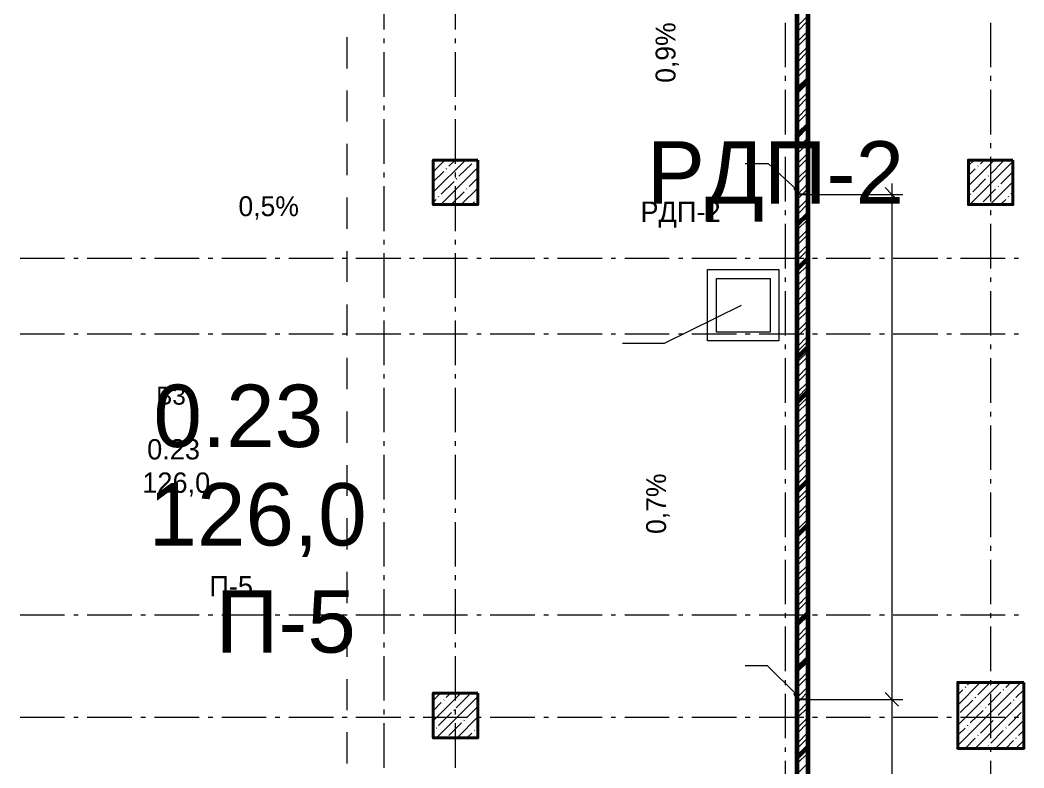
# Model space of a CAD drawing. Header units: millimetres. Extents: x -249154 to 415037, y -45458 to 354837.
# Drawn here: x -186519 to -175259, y 17954 to 26349 of the extents above; entities that cross this region are included whole.
import ezdxf

# ---------------------------------------------------------------- set-up
doc = ezdxf.new("R2010")
doc.units = ezdxf.units.MM
doc.layers.add('6.1.1) Кирпич 4 вып 28 п.', color=20, linetype='Continuous', lineweight=60)
doc.layers.add('PDF _Текст', color=7, linetype='Continuous')
doc.styles.get("Standard").update_dxf_attribs({"font": 'arial.ttf'})

msp = doc.modelspace()

# ---------------------------------------------------------------- hatches: boundary and pattern name
at = {"layer": '6.1.1) Кирпич 4 вып 28 п.', "ltscale": 0.5}
h = msp.add_hatch(dxfattribs=at)
h.set_pattern_fill('ANSI32', color=256, scale=111)
h.set_pattern_definition([(45, (0, 0), (-747.6063220790071, 747.6063220790071), []), (45, (498.40443, 0), (-747.6063220790071, 747.6063220790071), [])])
h.paths.add_polyline_path([(-177682.30969917, 24391.41270365469), (-177682.30969917, 18723.18527888616), (-177682.30969917, 13419.28338364286), (-177800.9273134356, 13419.28338364286), (-177800.9273134356, 18723.18527888616), (-177800.9273134356, 24391.41270365469), (-177800.9273134356, 28411.70255872911), (-177682.30969917, 28411.70255872911)])

# ---------------------------------------------------------------- linework, layer by layer
at = {"lineweight": 9}
for points in [[(-177800.9273134356, 24395.64904701887), (-177800.9273134356, 28411.70255872911), (-177682.30969917, 28411.70255872911), (-177682.30969917, 24395.64904701887)], [(-182435.4869567272, 26242.69475493237), (-182435.4869567272, 26742.58327221405)], [(-181634.8180604173, 26242.69475493237), (-181634.8180604173, 26742.58327221405)], [(-177800.9273134356, 26276.58550187999), (-177682.30969917, 26395.20311614561)], [(-177932.2539578279, 25819.06041827434), (-177932.2539578279, 26318.94893555602)], [(-177800.9273134356, 26217.27669474718), (-177682.30969917, 26340.130652377)], [(-175631.9195096389, 25819.06041827434), (-175631.9195096389, 26318.94893555602)], [(-182850.6486066909, 25806.35138814768), (-182850.6486066909, 26157.96788761439)], [(-182435.4869567272, 26090.18639375319), (-182435.4869567272, 26141.02251415759)], [(-181634.8180604173, 26090.18639375319), (-181634.8180604173, 26141.02251415759)], [(-177800.9273134356, 26102.89542384578), (-177682.30969917, 26225.74938147559)], [(-177800.9273134356, 26047.82296007716), (-177682.30969917, 26166.44057434278)], [(-177800.9273134356, 25933.44168917574), (-177682.30969917, 26052.05930344136)], [(-182435.4869567272, 25488.62563566268), (-182435.4869567272, 25988.51415294436)], [(-181634.8180604173, 25488.62563566268), (-181634.8180604173, 25988.51415294436)], [(-177800.9273134356, 25874.13288204295), (-177682.30969917, 25996.98683963869)], [(-177800.9273134356, 25763.98795450572), (-177682.30969917, 25882.60556873727)], [(-177800.9273134356, 25704.67914733886), (-177682.30969917, 25823.29676163853)], [(-177932.2539578279, 25666.5520570611), (-177932.2539578279, 25721.6245208297)], [(-177800.9273134356, 25590.29787643744), (-177682.30969917, 25708.91549073711)], [(-175631.9195096389, 25666.5520570611), (-175631.9195096389, 25721.6245208297)], [(-177932.2539578279, 25064.99129897059), (-177932.2539578279, 25564.87981625227)], [(-177800.9273134356, 25535.2254127029), (-177682.30969917, 25653.84302693445)], [(-175631.9195096389, 25064.99129897059), (-175631.9195096389, 25564.87981625227)], [(-182850.6486066909, 25209.02697345543), (-182850.6486066909, 25556.40712952387)], [(-177800.9273134356, 25420.84414180148), (-177682.30969917, 25539.46175603304)], [(-177800.9273134356, 25361.53533463461), (-177682.30969917, 25484.38929229848)], [(-182435.4869567272, 25336.11727444944), (-182435.4869567272, 25391.18973821805)], [(-181634.8180604173, 25336.11727444944), (-181634.8180604173, 25391.18973821805)], [(-177800.9273134356, 25247.15406373319), (-177682.30969917, 25370.00802139707)], [(-182435.4869567272, 24734.55651639299), (-182435.4869567272, 25234.44503364062)], [(-181634.8180604173, 24734.55651639299), (-181634.8180604173, 25234.44503364062)], [(-177800.9273134356, 25192.08159999865), (-177682.30969917, 25310.6992142302)], [(-177800.9273134356, 25077.70032909724), (-177682.30969917, 25196.31794332879)], [(-177800.9273134356, 25018.39152193037), (-177682.30969917, 25141.24547959423)], [(-177800.9273134356, 24904.01025102896), (-177682.30969917, 25026.86420869282)], [(-182850.6486066909, 24607.46621536493), (-182850.6486066909, 24959.08271483162)], [(-177932.2539578279, 24912.48293775735), (-177932.2539578279, 24967.55540152595)], [(-177800.9273134356, 24848.9377872944), (-177682.30969917, 24967.55540152595)], [(-175631.9195096389, 24912.48293775735), (-175631.9195096389, 24967.55540152595)], [(-181884.7623190411, 24645.59330567675), (-181753.4356746829, 24776.91995000088)], [(-181884.7623190411, 24416.83076387392), (-181524.6731328801, 24776.91995000088)], [(-181711.0722410069, 24709.1384561397), (-181639.0544037815, 24776.91995000088)], [(-177932.2539578279, 24310.92217970089), (-177932.2539578279, 24815.04704031271)], [(-177800.9273134356, 24734.55651639299), (-177682.30969917, 24853.17413062454)], [(-177800.9273134356, 24679.48405259031), (-177682.30969917, 24798.10166685593)], [(-175881.8637682967, 24717.61114290214), (-175818.3186177656, 24776.91995000088)], [(-175881.8637682967, 24488.84860109931), (-175593.792419327, 24776.91995000088)], [(-175746.3007805402, 24734.55651639299), (-175703.9373468642, 24776.91995000088)], [(-175631.9195096389, 24310.92217970089), (-175631.9195096389, 24815.04704031271)], [(-181884.7623190411, 24759.97457657817), (-181880.5259756769, 24764.21091994236)], [(-181800.0354516891, 24277.03143275327), (-181384.8738017594, 24692.19308271697)], [(-181740.7266445903, 24679.48405259031), (-181732.2539578279, 24683.72039595451)], [(-181596.6909701055, 24594.75718523828), (-181452.6552956206, 24734.55651639299)], [(-181423.0008920372, 24764.21091994236), (-181418.764548673, 24768.44726330656)], [(-177813.6363435622, 24450.72151078749), (-178122.8894093189, 24734.55651639299), (-178385.5426980693, 24734.55651639299)], [(-177800.9273134356, 24565.1027816889), (-177682.30969917, 24683.72039595451)], [(-175881.8637682967, 24603.22987200072), (-175805.6095877071, 24679.48405259031)], [(-175864.9183948059, 24277.03143275327), (-175381.975251015, 24759.97457657817)], [(-175775.9551841237, 24709.1384561397), (-175771.7188407254, 24713.37479953795)], [(-175631.9195096389, 24624.41158882171), (-175492.1201785523, 24764.21091994236)], [(-182435.4869567272, 24582.04815517974), (-182435.4869567272, 24637.1206189143)], [(-181884.7623190411, 24531.21203477534), (-181766.1447047755, 24649.82964904094)], [(-181634.8180604173, 24582.04815517974), (-181634.8180604173, 24637.1206189143)], [(-181626.3453736548, 24565.1027816889), (-181617.8726869265, 24569.3391250531)], [(-181482.3096992041, 24480.37591433687), (-181384.8738017594, 24577.81181181555)], [(-177800.9273134356, 24505.7939745561), (-177682.30969917, 24628.64793218591)], [(-175831.0276478923, 24421.06710723811), (-175691.2283168057, 24565.1027816889)], [(-175661.5739131882, 24594.75718523828), (-175657.337569824, 24598.99352863654)], [(-175517.5382387374, 24510.03031792029), (-175381.975251015, 24645.59330567675)], [(-182435.4869567272, 23980.48739705519), (-182435.4869567272, 24484.61225770105)], [(-181795.7991083249, 24395.64904701887), (-181651.7634338741, 24535.44837813952)], [(-181634.8180604173, 23980.48739705519), (-181634.8180604173, 24484.61225770105)], [(-181571.2729098862, 24277.03143275327), (-181384.8738017594, 24463.43054091414)], [(-181511.9641027534, 24450.72151078749), (-181507.7277593892, 24454.95785415168)], [(-177796.6909700714, 24395.64904701887), (-177682.30969917, 24514.26666128449)], [(-177741.6185063368, 24395.64904701887), (-177682.30969917, 24454.95785415168)], [(-176741.8414717394, 24514.26666128449), (-176741.8414717394, 18723.18527888616), (-176741.8414717394, 13300.66576937724)], [(-175716.6463769909, 24306.68583633671), (-175576.8470459043, 24450.72151078749)], [(-175636.155853003, 24277.03143275327), (-175381.975251015, 24531.21203477534)], [(-175547.1926422868, 24480.37591433687), (-175542.9562989226, 24484.61225770105)], [(-182850.6486066909, 24005.90545727442), (-182850.6486066909, 24357.52195670706)], [(-181884.7623190411, 24302.44949293844), (-181850.8715720935, 24336.34023988608)], [(-181825.4535119083, 24365.99464343545), (-181821.2171685441, 24370.23098679964)], [(-181681.4178374234, 24281.2677760834), (-181537.3821629386, 24421.06710723811)], [(-181397.582831852, 24336.34023988608), (-181393.3464884878, 24340.57658325027)], [(-177800.9273134356, 24336.34023988608), (-177745.854849701, 24391.41270365469)], [(-177800.9273134356, 18727.42162225035), (-177800.9273134356, 24391.41270365469)], [(-177800.9273134356, 24221.95896898466), (-177682.30969917, 24340.57658325027)], [(-177682.30969917, 24391.41270365469), (-177682.30969917, 18727.42162225035)], [(-177673.8370124756, 24391.41270365469), (-176741.8414717394, 24391.41270365469), (-176618.9875141096, 24391.41270365469)], [(-175860.6820514417, 24395.64904701887), (-175856.4457080775, 24399.88539038307)], [(-175521.7745821016, 24277.03143275327), (-175462.4657750029, 24336.34023988608)], [(-175432.8113713854, 24365.99464343545), (-175428.5750280212, 24370.23098679964)], [(-175403.156967836, 24395.64904701887), (-175381.975251015, 24416.83076387392)], [(-181456.8916389848, 24277.03143275327), (-181423.0008920372, 24306.68583633671)], [(-177932.2539578279, 24158.41381848765), (-177932.2539578279, 24213.48628222221)], [(-177800.9273134356, 24162.65016185185), (-177682.30969917, 24285.50411948166)], [(-175746.3007805402, 24281.2677760834), (-175742.0644371761, 24285.50411948166)], [(-175631.9195096389, 24158.41381848765), (-175631.9195096389, 24213.48628222221)], [(-175407.3933112002, 24277.03143275327), (-175381.975251015, 24302.44949293844)], [(-177800.9273134356, 24048.26889095044), (-177682.30969917, 24171.12284858024)], [(-177800.9273134356, 23993.19642718183), (-177682.30969917, 24111.81404144743)], [(-177932.2539578279, 23561.08940376135), (-177932.2539578279, 24060.97792104303)], [(-177800.9273134356, 23878.81515628041), (-177682.30969917, 23997.43277054602)], [(-175631.9195096389, 23561.08940376135), (-175631.9195096389, 24060.97792104303)], [(-182435.4869567272, 23827.97903584194), (-182435.4869567272, 23883.05149964461)], [(-181634.8180604173, 23827.97903584194), (-181634.8180604173, 23883.05149964461)], [(-177800.9273134356, 23823.74269247774), (-177682.30969917, 23942.36030674336)], [(-177800.9273134356, 23709.36142157632), (-177682.30969917, 23827.97903584194)], [(-177800.9273134356, 23650.05261447758), (-177682.30969917, 23768.6702287432)], [(-186519.3219623327, 23675.47067466276), (-186019.433445051, 23675.47067466276)], [(-185917.7612042081, 23675.47067466276), (-185866.9250838378, 23675.47067466276)], [(-185765.2528430289, 23675.47067466276), (-185265.3643257132, 23675.47067466276)], [(-185163.6920849384, 23675.47067466276), (-185112.855964534, 23675.47067466276)], [(-185011.1837237252, 23675.47067466276), (-184511.2952064435, 23675.47067466276)], [(-184409.6229656687, 23675.47067466276), (-184358.7868452303, 23675.47067466276)], [(-184257.1146044555, 23675.47067466276), (-183757.2260871738, 23675.47067466276)], [(-183659.7901897292, 23675.47067466276), (-183604.7177259606, 23675.47067466276)], [(-183503.0454851858, 23675.47067466276), (-183003.1569678701, 23675.47067466276)], [(-182905.7210704254, 23675.47067466276), (-182850.6486066909, 23675.47067466276)], [(-182850.6486066909, 23408.5810425481), (-182850.6486066909, 23755.96119861654)], [(-182753.2127092122, 23675.47067466276), (-182249.0878486004, 23675.47067466276)], [(-182435.4869567272, 23230.65462114969), (-182435.4869567272, 23730.54313843137)], [(-182151.6519511557, 23675.47067466276), (-182096.5794873871, 23675.47067466276)], [(-181999.1435899425, 23675.47067466276), (-181499.2550726608, 23675.47067466276)], [(-181634.8180604173, 23230.65462114969), (-181634.8180604173, 23730.54313843137)], [(-181397.582831852, 23675.47067466276), (-181346.7467114476, 23675.47067466276)], [(-181245.0744706728, 23675.47067466276), (-180745.1859533571, 23675.47067466276)], [(-180643.5137125823, 23675.47067466276), (-180592.6775921779, 23675.47067466276)], [(-180491.0053513691, 23675.47067466276), (-179991.1168340874, 23675.47067466276)], [(-179889.4445932786, 23675.47067466276), (-179838.6084728742, 23675.47067466276)], [(-179736.9362320653, 23675.47067466276), (-179237.0477148177, 23675.47067466276)], [(-179135.3754739748, 23675.47067466276), (-179084.5393536045, 23675.47067466276)], [(-178982.8671127616, 23675.47067466276), (-178482.9785954799, 23675.47067466276)], [(-178385.5426980693, 23675.47067466276), (-178330.4702343007, 23675.47067466276)], [(-178228.7979934919, 23675.47067466276), (-177728.9094762102, 23675.47067466276)], [(-177800.9273134356, 23535.67134357616), (-177682.30969917, 23658.52530120597)], [(-177631.4735787996, 23675.47067466276), (-177576.401114997, 23675.47067466276)], [(-177478.9652175864, 23675.47067466276), (-176979.0767003047, 23675.47067466276)], [(-176877.4044594618, 23675.47067466276), (-176822.3319957273, 23675.47067466276)], [(-176724.8960982486, 23675.47067466276), (-176225.007581001, 23675.47067466276)], [(-176123.3353401921, 23675.47067466276), (-176072.4992198218, 23675.47067466276)], [(-175970.8269789789, 23675.47067466276), (-175470.9384616972, 23675.47067466276)], [(-175369.2662209224, 23675.47067466276), (-175318.430100484, 23675.47067466276)], [(-177800.9273134356, 23480.5988797735), (-177682.30969917, 23599.21649403911)], [(-177932.2539578279, 23408.5810425481), (-177932.2539578279, 23459.41716295252)], [(-177800.9273134356, 23366.21760887209), (-177682.30969917, 23484.83522313769)], [(-177800.9273134356, 23306.90880173928), (-177682.30969917, 23429.76275940314)], [(-175631.9195096389, 23408.5810425481), (-175631.9195096389, 23459.41716295252)], [(-177800.9273134356, 23192.52753083786), (-177682.30969917, 23315.38148850173)], [(-177932.2539578279, 22807.0202844576), (-177932.2539578279, 23306.90880173928)], [(-177800.9273134356, 23137.45506706926), (-177682.30969917, 23256.07268133486)], [(-175631.9195096389, 22807.0202844576), (-175631.9195096389, 23306.90880173928)], [(-182850.6486066909, 22807.0202844576), (-182850.6486066909, 23154.4004405601)], [(-182435.4869567272, 23078.14625993645), (-182435.4869567272, 23128.98238037492)], [(-181634.8180604173, 23078.14625993645), (-181634.8180604173, 23128.98238037492)], [(-178432.1424751095, 23145.92775379764), (-179296.3565219165, 22718.05707374135), (-179762.3542922846, 22718.05707374135)], [(-177800.9273134356, 23023.07379616784), (-177682.30969917, 23141.69141043344)], [(-177800.9273134356, 22968.00133239923), (-177682.30969917, 23086.6189466989)], [(-182435.4869567272, 22476.58550187999), (-182435.4869567272, 22976.47401916167)], [(-181634.8180604173, 22476.58550187999), (-181634.8180604173, 22976.47401916167)], [(-177800.9273134356, 22853.62006149782), (-177682.30969917, 22972.23767579749)], [(-177800.9273134356, 22794.31125436501), (-177682.30969917, 22912.92886863062)], [(-186519.3219623327, 22828.20200131263), (-186019.433445051, 22828.20200131263)], [(-185917.7612042081, 22828.20200131263), (-185866.9250838378, 22828.20200131263)], [(-185765.2528430289, 22828.20200131263), (-185265.3643257132, 22828.20200131263)], [(-185163.6920849384, 22828.20200131263), (-185112.855964534, 22828.20200131263)], [(-185011.1837237252, 22828.20200131263), (-184511.2952064435, 22828.20200131263)], [(-184409.6229656687, 22828.20200131263), (-184358.7868452303, 22828.20200131263)], [(-184257.1146044555, 22828.20200131263), (-183757.2260871738, 22828.20200131263)], [(-183659.7901897292, 22828.20200131263), (-183604.7177259606, 22828.20200131263)], [(-183503.0454851858, 22828.20200131263), (-183003.1569678701, 22828.20200131263)], [(-182905.7210704254, 22828.20200131263), (-182850.6486066909, 22828.20200131263)], [(-182753.2127092122, 22828.20200131263), (-182249.0878486004, 22828.20200131263)], [(-182151.6519511557, 22828.20200131263), (-182096.5794873871, 22828.20200131263)], [(-181999.1435899425, 22828.20200131263), (-181499.2550726608, 22828.20200131263)], [(-181397.582831852, 22828.20200131263), (-181346.7467114476, 22828.20200131263)], [(-181245.0744706728, 22828.20200131263), (-180745.1859533571, 22828.20200131263)], [(-180643.5137125823, 22828.20200131263), (-180592.6775921779, 22828.20200131263)], [(-180491.0053513691, 22828.20200131263), (-179991.1168340874, 22828.20200131263)], [(-179889.4445932786, 22828.20200131263), (-179838.6084728742, 22828.20200131263)], [(-179736.9362320653, 22828.20200131263), (-179237.0477148177, 22828.20200131263)], [(-179135.3754739748, 22828.20200131263), (-179084.5393536045, 22828.20200131263)], [(-178982.8671127616, 22828.20200131263), (-178482.9785954799, 22828.20200131263)], [(-178385.5426980693, 22828.20200131263), (-178330.4702343007, 22828.20200131263)], [(-178228.7979934919, 22828.20200131263), (-177728.9094762102, 22828.20200131263)], [(-177800.9273134356, 22679.92998346359), (-177682.30969917, 22802.7839410934)], [(-177631.4735787996, 22828.20200131263), (-177576.401114997, 22828.20200131263)], [(-177478.9652175864, 22828.20200131263), (-176979.0767003047, 22828.20200131263)], [(-176877.4044594618, 22828.20200131263), (-176822.3319957273, 22828.20200131263)], [(-176724.8960982486, 22828.20200131263), (-176225.007581001, 22828.20200131263)], [(-176123.3353401921, 22828.20200131263), (-176072.4992198218, 22828.20200131263)], [(-175970.8269789789, 22828.20200131263), (-175470.9384616972, 22828.20200131263)], [(-175369.2662209224, 22828.20200131263), (-175318.430100484, 22828.20200131263)], [(-177932.2539578279, 22654.51192327842), (-177932.2539578279, 22705.34804368282)], [(-177800.9273134356, 22624.85751969498), (-177682.30969917, 22743.47513396059)], [(-175631.9195096389, 22654.51192327842), (-175631.9195096389, 22705.34804368282)], [(-182850.6486066909, 22205.45952640114), (-182850.6486066909, 22557.07602583378)], [(-177932.2539578279, 22052.9511651879), (-177932.2539578279, 22552.83968246958)], [(-177800.9273134356, 22510.47624879357), (-177682.30969917, 22629.09386305918)], [(-177800.9273134356, 22451.16744162671), (-177682.30969917, 22574.02139929056)], [(-175631.9195096389, 22052.9511651879), (-175631.9195096389, 22552.83968246958)], [(-177800.9273134356, 22336.78617072529), (-177682.30969917, 22459.64012838915)], [(-182435.4869567272, 22324.07714066676), (-182435.4869567272, 22374.91326103712)], [(-181634.8180604173, 22324.07714066676), (-181634.8180604173, 22374.91326103712)], [(-177800.9273134356, 22281.71370699073), (-177682.30969917, 22400.33132125635)], [(-182435.4869567272, 21722.51638257624), (-182435.4869567272, 22222.40489982387)], [(-181634.8180604173, 21722.51638257624), (-181634.8180604173, 22222.40489982387)], [(-177800.9273134356, 22167.33243608932), (-177682.30969917, 22285.95005035494)], [(-177800.9273134356, 22108.02362892246), (-177682.30969917, 22230.87758658633)], [(-177800.9273134356, 21997.87870138524), (-177682.30969917, 22116.49631568491)], [(-177800.9273134356, 21938.56989428648), (-177682.30969917, 22057.1875085521)], [(-182850.6486066909, 21603.89876831064), (-182850.6486066909, 21955.51526774328)], [(-177932.2539578279, 21900.44280397467), (-177932.2539578279, 21951.27892437908)], [(-177800.9273134356, 21824.18862338507), (-177682.30969917, 21942.80623765069)], [(-177800.9273134356, 21769.11615958241), (-177682.30969917, 21887.73377388208)], [(-175631.9195096389, 21900.44280397467), (-175631.9195096389, 21951.27892437908)], [(-177932.2539578279, 21298.88204591822), (-177932.2539578279, 21798.7705631999)], [(-177800.9273134356, 21654.73488868099), (-177682.30969917, 21773.3525029466)], [(-175631.9195096389, 21298.88204591822), (-175631.9195096389, 21798.7705631999)], [(-182435.4869567272, 21570.00802139707), (-182435.4869567272, 21620.84414176742)], [(-181634.8180604173, 21570.00802139707), (-181634.8180604173, 21620.84414176742)], [(-177800.9273134356, 21595.42608158225), (-177682.30969917, 21718.28003921206)], [(-177800.9273134356, 21481.04481068083), (-177682.30969917, 21603.89876831064)], [(-177800.9273134356, 21425.97234687816), (-177682.30969917, 21544.58996114378)], [(-182435.4869567272, 20968.44726327249), (-182435.4869567272, 21468.33578055417)], [(-181634.8180604173, 20968.44726327249), (-181634.8180604173, 21468.33578055417)], [(-177800.9273134356, 21311.59107597674), (-177682.30969917, 21430.20869024236)], [(-182850.6486066909, 21006.57435358432), (-182850.6486066909, 21353.95450965277)], [(-177800.9273134356, 21252.28226884393), (-177682.30969917, 21375.13622650781)], [(-177932.2539578279, 21146.37368470497), (-177932.2539578279, 21197.20980507533)], [(-177800.9273134356, 21137.90099794252), (-177682.30969917, 21260.75495560639)], [(-177800.9273134356, 21082.82853417391), (-177682.30969917, 21201.44614843953)], [(-175631.9195096389, 21146.37368470497), (-175631.9195096389, 21197.20980507533)], [(-177800.9273134356, 20968.44726327249), (-177682.30969917, 21087.06487753811)], [(-177932.2539578279, 20544.8129265804), (-177932.2539578279, 21044.7014438621)], [(-177800.9273134356, 20913.37479950389), (-177682.30969917, 21031.99241380356)], [(-175631.9195096389, 20544.8129265804), (-175631.9195096389, 21044.7014438621)], [(-182435.4869567272, 20815.93890205926), (-182435.4869567272, 20866.77502246367)], [(-181634.8180604173, 20815.93890205926), (-181634.8180604173, 20866.77502246367)], [(-177800.9273134356, 20798.99352860247), (-177682.30969917, 20917.61114290214)], [(-177800.9273134356, 20739.68472146968), (-177682.30969917, 20862.53867909948)], [(-182850.6486066909, 20405.01359549382), (-182850.6486066909, 20756.63009496051)], [(-177800.9273134356, 20625.30345056826), (-177682.30969917, 20748.15740819807)], [(-182435.4869567272, 20214.37814400281), (-182435.4869567272, 20714.26666128449)], [(-181634.8180604173, 20214.37814400281), (-181634.8180604173, 20714.26666128449)], [(-177800.9273134356, 20570.23098679964), (-177682.30969917, 20688.84860109931)], [(-177800.9273134356, 20455.84971589824), (-177682.30969917, 20574.46733016384)], [(-177800.9273134356, 20396.54090876543), (-177682.30969917, 20519.39486639523)], [(-177932.2539578279, 20392.30456536717), (-177932.2539578279, 20447.37702916983)], [(-177800.9273134356, 20282.15963782994), (-177682.30969917, 20405.01359549382)], [(-175631.9195096389, 20392.30456536717), (-175631.9195096389, 20447.37702916983)], [(-177932.2539578279, 19790.74380731072), (-177932.2539578279, 20290.6323245924)], [(-177800.9273134356, 20227.0871740954), (-177682.30969917, 20345.70478836101)], [(-175631.9195096389, 19790.74380731072), (-175631.9195096389, 20290.6323245924)], [(-177800.9273134356, 20112.70590319399), (-177682.30969917, 20231.32351745959)], [(-177800.9273134356, 20057.63343942538), (-177682.30969917, 20176.25105369098)], [(-182850.6486066909, 19803.45283740331), (-182850.6486066909, 20155.06933687)], [(-182435.4869567272, 20061.86978278957), (-182435.4869567272, 20116.94224655817)], [(-181634.8180604173, 20061.86978278957), (-181634.8180604173, 20116.94224655817)], [(-177800.9273134356, 19943.25216852396), (-177682.30969917, 20061.86978278957)], [(-182435.4869567272, 19460.30902469906), (-182435.4869567272, 19960.19754198074)], [(-181634.8180604173, 19460.30902469906), (-181634.8180604173, 19960.19754198074)], [(-177800.9273134356, 19883.94336139115), (-177682.30969917, 20002.56097565676)], [(-177800.9273134356, 19769.56209048974), (-177682.30969917, 19892.41604811954)], [(-177800.9273134356, 19714.48962668706), (-177682.30969917, 19833.10724098673)], [(-177800.9273134356, 19600.10835578565), (-177682.30969917, 19718.72597008532)], [(-186519.3219623327, 19672.1261930451), (-186019.433445051, 19672.1261930451)], [(-185917.7612042081, 19672.1261930451), (-185866.9250838378, 19672.1261930451)], [(-185765.2528430289, 19672.1261930451), (-185265.3643257132, 19672.1261930451)], [(-185163.6920849384, 19672.1261930451), (-185112.855964534, 19672.1261930451)], [(-185011.1837237252, 19672.1261930451), (-184511.2952064435, 19672.1261930451)], [(-184409.6229656687, 19672.1261930451), (-184358.7868452303, 19672.1261930451)], [(-184257.1146044555, 19672.1261930451), (-183757.2260871738, 19672.1261930451)], [(-183659.7901897292, 19672.1261930451), (-183604.7177259606, 19672.1261930451)], [(-183503.0454851858, 19672.1261930451), (-183003.1569678701, 19672.1261930451)], [(-182905.7210704254, 19672.1261930451), (-182850.6486066909, 19672.1261930451)], [(-182753.2127092122, 19672.1261930451), (-182249.0878486004, 19672.1261930451)], [(-182151.6519511557, 19672.1261930451), (-182096.5794873871, 19672.1261930451)], [(-181999.1435899425, 19672.1261930451), (-181499.2550726608, 19672.1261930451)], [(-181397.582831852, 19672.1261930451), (-181346.7467114476, 19672.1261930451)], [(-181245.0744706728, 19672.1261930451), (-180745.1859533571, 19672.1261930451)], [(-180643.5137125823, 19672.1261930451), (-180592.6775921779, 19672.1261930451)], [(-180491.0053513691, 19672.1261930451), (-179991.1168340874, 19672.1261930451)], [(-179889.4445932786, 19672.1261930451), (-179838.6084728742, 19672.1261930451)], [(-179736.9362320653, 19672.1261930451), (-179237.0477148177, 19672.1261930451)], [(-179135.3754739748, 19672.1261930451), (-179084.5393536045, 19672.1261930451)], [(-178982.8671127616, 19672.1261930451), (-178482.9785954799, 19672.1261930451)], [(-178385.5426980693, 19672.1261930451), (-178330.4702343007, 19672.1261930451)], [(-178228.7979934919, 19672.1261930451), (-177728.9094762102, 19672.1261930451)], [(-177932.2539578279, 19638.23544609747), (-177932.2539578279, 19693.30790986608)], [(-177800.9273134356, 19540.7995486869), (-177682.30969917, 19663.65350631671)], [(-177631.4735787996, 19672.1261930451), (-177576.401114997, 19672.1261930451)], [(-177478.9652175864, 19672.1261930451), (-176979.0767003047, 19672.1261930451)], [(-176877.4044594618, 19672.1261930451), (-176822.3319957273, 19672.1261930451)], [(-176724.8960982486, 19672.1261930451), (-176225.007581001, 19672.1261930451)], [(-176123.3353401921, 19672.1261930451), (-176072.4992198218, 19672.1261930451)], [(-175970.8269789789, 19672.1261930451), (-175470.9384616972, 19672.1261930451)], [(-175631.9195096389, 19638.23544609747), (-175631.9195096389, 19693.30790986608)], [(-175369.2662209224, 19672.1261930451), (-175318.430100484, 19672.1261930451)], [(-182850.6486066909, 19201.89207934686), (-182850.6486066909, 19553.50857874543)], [(-177932.2539578279, 19040.91103140522), (-177932.2539578279, 19540.7995486869)], [(-177800.9273134356, 19426.41827778549), (-177682.30969917, 19549.27223541529)], [(-177800.9273134356, 19371.34581398283), (-177682.30969917, 19489.96342824843)], [(-175631.9195096389, 19040.91103140522), (-175631.9195096389, 19540.7995486869)], [(-177800.9273134356, 19256.96454308141), (-177682.30969917, 19375.58215734702)], [(-182435.4869567272, 19307.80066348582), (-182435.4869567272, 19362.87312725442)], [(-181634.8180604173, 19307.80066348582), (-181634.8180604173, 19362.87312725442)], [(-177800.9273134356, 19197.65573598265), (-177682.30969917, 19320.50969361248)], [(-182435.4869567272, 18710.47624879357), (-182435.4869567272, 19210.3647660412)], [(-181634.8180604173, 18710.47624879357), (-181634.8180604173, 19210.3647660412)], [(-177800.9273134356, 19087.51080844544), (-177682.30969917, 19206.12842271106)], [(-177800.9273134356, 19028.20200127858), (-177682.30969917, 19146.81961554418)], [(-177813.6363435622, 18782.49408601897), (-178135.5984394115, 19100.21983850397), (-178385.5426980693, 19100.21983850397)], [(-177800.9273134356, 18913.82073037716), (-177682.30969917, 19032.43834464277)], [(-182850.6486066909, 18604.56766458649), (-182850.6486066909, 18951.94782068899)], [(-177932.2539578279, 18884.16632682779), (-177932.2539578279, 18939.2387905964)], [(-177800.9273134356, 18858.74826664261), (-177682.30969917, 18977.36588090823)], [(-175631.9195096389, 18884.16632682779), (-175631.9195096389, 18939.2387905964)], [(-177800.9273134356, 18744.36699574119), (-177682.30969917, 18862.98461000681)], [(-177762.8002231238, 18727.42162225035), (-177682.30969917, 18807.91214620414)], [(-176000.4813825283, 18888.40267019198), (-175979.2996657413, 18913.82073037716)], [(-176000.4813825283, 18659.64012838916), (-175750.5371239044, 18913.82073037716)], [(-176000.4813825283, 18435.11392995052), (-175521.7745821016, 18913.82073037716)], [(-176000.4813825283, 18206.35138814768), (-175293.0120402988, 18913.82073037716)], [(-176000.4813825283, 18774.02139929056), (-175945.4089187937, 18829.09386302512)], [(-175919.9908586085, 18858.74826664261), (-175911.5181718801, 18862.98461000681)], [(-175890.3364550251, 18888.40267019198), (-175864.9183948059, 18913.82073037716)], [(-175775.9551841237, 18774.02139929056), (-175636.155853003, 18913.82073037716)], [(-175492.1201785523, 18829.09386302512), (-175483.6474918239, 18833.33020638932)], [(-175462.4657750029, 18858.74826664261), (-175407.3933112002, 18913.82073037716)], [(-175348.0845041015, 18744.36699574119), (-175259.1212933852, 18829.09386302512)], [(-181884.7623190411, 18710.47624879357), (-181804.2717950532, 18795.20311611154)], [(-181884.7623190411, 18481.71370699073), (-181575.5092532504, 18795.20311611154)], [(-181846.6352287293, 18291.07825546568), (-181384.8738017594, 18757.07602579973)], [(-181766.1447047755, 18714.7125921237), (-181761.9083613772, 18718.9489354879)], [(-181740.7266445903, 18744.36699574119), (-181689.8905241518, 18795.20311611154)], [(-181626.3453736548, 18629.98572480572), (-181482.3096992041, 18774.02139929056)], [(-177932.2539578279, 18286.84191210147), (-177932.2539578279, 18786.73042938315)], [(-177800.9273134356, 18685.05818857433), (-177767.036566522, 18723.18527888616)], [(-177682.30969917, 18723.18527888616), (-177682.30969917, 13419.28338364286), (-177800.9273134356, 13419.28338364286), (-177800.9273134356, 18723.18527888616)], [(-177800.9273134356, 18570.67691767291), (-177682.30969917, 18693.53087530272)], [(-177673.8370124756, 18723.18527888616), (-176741.8414717394, 18723.18527888616), (-176618.9875141096, 18723.18527888616)], [(-175975.0633223431, 18574.91326103712), (-175831.0276478923, 18714.7125921237)], [(-175805.6095877071, 18744.36699574119), (-175797.1369009447, 18748.60333910539)], [(-175805.6095877071, 18172.46064120006), (-175259.1212933852, 18718.9489354879)], [(-175661.5739131882, 18659.64012838916), (-175517.5382387374, 18803.67580283995)], [(-175631.9195096389, 18286.84191210147), (-175631.9195096389, 18786.73042938315)], [(-175377.7389076508, 18714.7125921237), (-175369.2662209224, 18718.9489354879)], [(-182435.4869567272, 18553.73154421613), (-182435.4869567272, 18608.80400795068)], [(-181884.7623190411, 18596.09497789215), (-181795.7991083249, 18689.29453193853)], [(-181651.7634338741, 18600.33132122229), (-181647.5270904758, 18608.80400795068)], [(-181634.8180604173, 18553.73154421613), (-181634.8180604173, 18608.80400795068)], [(-181511.9641027534, 18515.60445390431), (-181384.8738017594, 18642.69475489832)], [(-177800.9273134356, 18515.60445390431), (-177682.30969917, 18634.22206820398)], [(-175860.6820514417, 18460.5319901357), (-175716.6463769909, 18600.33132122229)], [(-175691.2283168057, 18629.98572480572), (-175686.9919734415, 18634.22206820398)], [(-175547.1926422868, 18545.25885748774), (-175403.156967836, 18689.29453193853)], [(-175263.3576367494, 18600.33132122229), (-175259.1212933852, 18604.56766458649)], [(-186519.3219623327, 18524.0771406327), (-186019.433445051, 18524.0771406327)], [(-185917.7612042081, 18524.0771406327), (-185866.9250838378, 18524.0771406327)], [(-185765.2528430289, 18524.0771406327), (-185265.3643257132, 18524.0771406327)], [(-185163.6920849384, 18524.0771406327), (-185112.855964534, 18524.0771406327)], [(-185011.1837237252, 18524.0771406327), (-184511.2952064435, 18524.0771406327)], [(-184409.6229656687, 18524.0771406327), (-184358.7868452303, 18524.0771406327)], [(-184257.1146044555, 18524.0771406327), (-183757.2260871738, 18524.0771406327)], [(-183659.7901897292, 18524.0771406327), (-183604.7177259606, 18524.0771406327)], [(-183503.0454851858, 18524.0771406327), (-183003.1569678701, 18524.0771406327)], [(-182905.7210704254, 18524.0771406327), (-182850.6486066909, 18524.0771406327)], [(-182753.2127092122, 18524.0771406327), (-182249.0878486004, 18524.0771406327)], [(-182151.6519511557, 18524.0771406327), (-182096.5794873871, 18524.0771406327)], [(-181999.1435899425, 18524.0771406327), (-181499.2550726608, 18524.0771406327)], [(-181825.4535119083, 18430.87758658633), (-181681.4178374234, 18574.91326103712)], [(-181617.8726869265, 18291.07825546568), (-181384.8738017594, 18528.3134839969)], [(-181537.3821629386, 18485.95005032087), (-181533.1458195744, 18494.42273704927)], [(-181397.582831852, 18524.0771406327), (-181346.7467114476, 18524.0771406327)], [(-181245.0744706728, 18524.0771406327), (-180745.1859533571, 18524.0771406327)], [(-180643.5137125823, 18524.0771406327), (-180592.6775921779, 18524.0771406327)], [(-180491.0053513691, 18524.0771406327), (-179991.1168340874, 18524.0771406327)], [(-179889.4445932786, 18524.0771406327), (-179838.6084728742, 18524.0771406327)], [(-179736.9362320653, 18524.0771406327), (-179237.0477148177, 18524.0771406327)], [(-179135.3754739748, 18524.0771406327), (-179084.5393536045, 18524.0771406327)], [(-178982.8671127616, 18524.0771406327), (-178482.9785954799, 18524.0771406327)], [(-178385.5426980693, 18524.0771406327), (-178330.4702343007, 18524.0771406327)], [(-178228.7979934919, 18524.0771406327), (-177728.9094762102, 18524.0771406327)], [(-177800.9273134356, 18401.22318300289), (-177682.30969917, 18519.84079730256)], [(-177631.4735787996, 18524.0771406327), (-177576.401114997, 18524.0771406327)], [(-177478.9652175864, 18524.0771406327), (-176979.0767003047, 18524.0771406327)], [(-176877.4044594618, 18524.0771406327), (-176822.3319957273, 18524.0771406327)], [(-176724.8960982486, 18524.0771406327), (-176225.007581001, 18524.0771406327)], [(-176123.3353401921, 18524.0771406327), (-176072.4992198218, 18524.0771406327)], [(-176000.4813825283, 18545.25885748774), (-176000.4813825283, 18549.49520085193)], [(-175970.8269789789, 18524.0771406327), (-175470.9384616972, 18524.0771406327)], [(-175746.3007805402, 18346.15071923428), (-175602.2651060895, 18485.95005032087)], [(-175576.8470459043, 18515.60445390431), (-175572.6107025401, 18519.84079730256)], [(-175576.8470459043, 18172.46064120006), (-175259.1212933852, 18490.18639368507)], [(-175432.8113713854, 18430.87758658633), (-175288.7756969346, 18574.91326103712)], [(-175369.2662209224, 18524.0771406327), (-175318.430100484, 18524.0771406327)], [(-182850.6486066909, 18003.00690653003), (-182850.6486066909, 18354.62340596267)], [(-182435.4869567272, 17956.40712948982), (-182435.4869567272, 18456.2956467715)], [(-181884.7623190411, 18371.56877941945), (-181880.5259756769, 18375.80512278365)], [(-181850.8715720935, 18401.22318300289), (-181846.6352287293, 18405.45952640114)], [(-181711.0722410069, 18316.49631568491), (-181567.036566522, 18460.5319901357)], [(-181634.8180604173, 17956.40712948982), (-181634.8180604173, 18456.2956467715)], [(-181423.0008920372, 18375.80512278365), (-181418.764548673, 18380.04146614786)], [(-181397.582831852, 18401.22318300289), (-181384.8738017594, 18413.93221309548)], [(-177800.9273134356, 18341.91437587008), (-177682.30969917, 18464.76833349989)], [(-176000.4813825283, 18320.7326590491), (-175919.9908586085, 18401.22318300289)], [(-175890.3364550251, 18430.87758658633), (-175886.1001116268, 18435.11392995052)], [(-175631.9195096389, 18231.76944833287), (-175492.1201785523, 18375.80512278365)], [(-175462.4657750029, 18401.22318300289), (-175458.2294316387, 18405.45952640114)], [(-175318.430100484, 18316.49631568491), (-175259.1212933852, 18375.80512278365)], [(-181507.7277593892, 18291.07825546568), (-181452.6552956206, 18346.15071923428)], [(-181393.3464884878, 18291.07825546568), (-181384.8738017594, 18299.55094219407)], [(-177800.9273134356, 18227.53310496866), (-177682.30969917, 18350.38706259847)], [(-177800.9273134356, 18172.46064120006), (-177682.30969917, 18291.07825546568)], [(-175919.9908586085, 18172.46064120006), (-175805.6095877071, 18286.84191210147)], [(-175775.9551841237, 18316.49631568491), (-175771.7188407254, 18320.7326590491)], [(-175462.4657750029, 18172.46064120006), (-175377.7389076508, 18261.42385188224)], [(-175348.0845041015, 18286.84191210147), (-175343.8481607032, 18291.07825546568)], [(-175348.0845041015, 18172.46064120006), (-175259.1212933852, 18261.42385188224)], [(-177932.2539578279, 18134.3335509223), (-177932.2539578279, 18185.16967129265)], [(-177800.9273134356, 18058.07937029864), (-177682.30969917, 18176.69698456426)], [(-175691.2283168057, 18172.46064120006), (-175691.2283168057, 18172.46064120006)], [(-175661.5739131882, 18202.11504474943), (-175657.337569824, 18206.35138814768)], [(-175631.9195096389, 18134.3335509223), (-175631.9195096389, 18185.16967129265)], [(-177932.2539578279, 17532.77279279772), (-177932.2539578279, 18032.66131007941)], [(-177800.9273134356, 18003.00690653003), (-177682.30969917, 18121.62452079565)], [(-175631.9195096389, 17532.77279279772), (-175631.9195096389, 18032.66131007941)], [(-177800.9273134356, 17888.62563562862), (-177682.30969917, 18007.24324989424)]]:
    msp.add_lwpolyline(points, dxfattribs=at)
at = {"lineweight": 40}
for points in [[(-181384.8738017594, 24776.91995000088), (-181884.7623190411, 24776.91995000088), (-181884.7623190411, 24277.03143275327), (-181384.8738017594, 24277.03143275327)], [(-175381.975251015, 24776.91995000088), (-175881.8637682967, 24776.91995000088), (-175881.8637682967, 24277.03143275327), (-175381.975251015, 24277.03143275327)], [(-175259.1212933852, 18913.82073037716), (-176000.4813825283, 18913.82073037716), (-176000.4813825283, 18172.46064120006), (-175259.1212933852, 18172.46064120006)], [(-181384.8738017594, 18795.20311611154), (-181884.7623190411, 18795.20311611154), (-181884.7623190411, 18291.07825546568), (-181384.8738017594, 18291.07825546568)]]:
    msp.add_lwpolyline(points, close=True, dxfattribs=at)
at = {"lineweight": 20}
for points in [[(-177805.1636567998, 24395.64904701887), (-177805.1636567998, 24450.72151078749), (-177813.6363435622, 24450.72151078749), (-177813.6363435622, 24391.41270365469), (-177673.8370124756, 24391.41270365469), (-177673.8370124756, 24450.72151078749), (-177682.30969917, 24450.72151078749), (-177682.30969917, 24395.64904701887)], [(-177805.1636567998, 18727.42162225035), (-177805.1636567998, 18782.49408601897), (-177813.6363435622, 18782.49408601897), (-177813.6363435622, 18723.18527888616), (-177673.8370124756, 18723.18527888616), (-177673.8370124756, 18782.49408601897), (-177682.30969917, 18782.49408601897), (-177682.30969917, 18727.42162225035)]]:
    msp.add_lwpolyline(points, close=True, dxfattribs=at)
at = {"lineweight": 18}
for points in [[(-176665.5872911498, 24315.1585230651), (-176741.8414717394, 24391.41270365469), (-176813.8593089648, 24467.66688427833)], [(-176665.5872911498, 18646.9310982625), (-176741.8414717394, 18723.18527888616), (-176813.8593089648, 18799.43945947575)]]:
    msp.add_lwpolyline(points, dxfattribs=at)
at = {"lineweight": 9}
for points in [[(-178008.5081384174, 22747.71147735885), (-178809.1770347614, 22747.71147735885), (-178809.1770347614, 23548.38037366876), (-178008.5081384174, 23548.38037366876)], [(-178105.9440358621, 22845.14737476943), (-178707.5047939185, 22845.14737476943), (-178707.5047939185, 23446.70813285993), (-178105.9440358621, 23446.70813285993)]]:
    msp.add_lwpolyline(points, close=True, dxfattribs=at)
for points in [[(-177834.8180603832, 24454.95785415168), (-177834.8180603832, 24467.66688427833), (-177826.3453736548, 24476.13957097266), (-177809.400000198, 24476.13957097266)], [(-177834.8180603832, 24454.95785415168), (-177834.8180603832, 24467.66688427833), (-177826.3453736548, 24476.13957097266), (-177809.400000198, 24476.13957097266)], [(-177809.400000198, 24429.53979396651), (-177826.3453736548, 24429.53979396651), (-177834.8180603832, 24442.24882405909), (-177834.8180603832, 24454.95785415168)], [(-177809.400000198, 24429.53979396651), (-177826.3453736548, 24429.53979396651), (-177834.8180603832, 24442.24882405909), (-177834.8180603832, 24454.95785415168)], [(-177809.400000198, 24476.13957097266), (-177796.6909700714, 24476.13957097266), (-177783.9819399788, 24467.66688427833), (-177783.9819399788, 24454.95785415168)], [(-177809.400000198, 24476.13957097266), (-177796.6909700714, 24476.13957097266), (-177783.9819399788, 24467.66688427833), (-177783.9819399788, 24454.95785415168)], [(-177783.9819399788, 24454.95785415168), (-177783.9819399788, 24442.24882405909), (-177796.6909700714, 24429.53979396651), (-177809.400000198, 24429.53979396651)], [(-177783.9819399788, 24454.95785415168), (-177783.9819399788, 24442.24882405909), (-177796.6909700714, 24429.53979396651), (-177809.400000198, 24429.53979396651)], [(-177834.8180603832, 18782.49408601897), (-177834.8180603832, 18799.43945947575), (-177826.3453736548, 18807.91214620414), (-177809.400000198, 18807.91214620414)], [(-177834.8180603832, 18782.49408601897), (-177834.8180603832, 18799.43945947575), (-177826.3453736548, 18807.91214620414), (-177809.400000198, 18807.91214620414)], [(-177809.400000198, 18807.91214620414), (-177796.6909700714, 18807.91214620414), (-177783.9819399788, 18799.43945947575), (-177783.9819399788, 18782.49408601897)], [(-177809.400000198, 18807.91214620414), (-177796.6909700714, 18807.91214620414), (-177783.9819399788, 18799.43945947575), (-177783.9819399788, 18782.49408601897)], [(-177809.400000198, 18757.07602579973), (-177826.3453736548, 18757.07602579973), (-177834.8180603832, 18769.78505592638), (-177834.8180603832, 18782.49408601897)], [(-177809.400000198, 18757.07602579973), (-177826.3453736548, 18757.07602579973), (-177834.8180603832, 18769.78505592638), (-177834.8180603832, 18782.49408601897)], [(-177783.9819399788, 18782.49408601897), (-177783.9819399788, 18769.78505592638), (-177796.6909700714, 18757.07602579973), (-177809.400000198, 18757.07602579973)], [(-177783.9819399788, 18782.49408601897), (-177783.9819399788, 18769.78505592638), (-177796.6909700714, 18757.07602579973), (-177809.400000198, 18757.07602579973)]]:
    msp.add_open_spline(points, degree=3, dxfattribs=at)
at = {"layer": '6.1.1) Кирпич 4 вып 28 п.'}
msp.add_lwpolyline([(-177682.30969917, 24391.41270365469), (-177682.30969917, 18723.18527888616), (-177682.30969917, 13419.28338364286), (-177800.9273134356, 13419.28338364286), (-177800.9273134356, 18723.18527888616), (-177800.9273134356, 24391.41270365469), (-177800.9273134356, 28411.70255872911), (-177682.30969917, 28411.70255872911)], close=True, dxfattribs=at)

# ---------------------------------------------------------------- texts
at = {"char_height": 700, "attachment_point": 4}
for s, insert in [('РДП-2', (-179489.9619242253, 24537.09677786173)), ('0.23', (-185023.4363956462, 21901.50314318135)), ('126,0', (-185078.4305202041, 20735.8105590604)), ('П-5', (-184325.4039211349, 19593.57970863392))]:
    msp.add_mtext(s, dxfattribs=dict(at, insert=insert))
at = {"layer": 'PDF _Текст', "char_height": 222.5534043393396, "attachment_point": 4, "rotation": 90, "style": ''}
for s, insert in [('0,9%', (-179258.4971669435, 25644.53560975668)), ('0,7%', (-179364.2594022656, 20580.64141789553))]:
    msp.add_mtext(s, dxfattribs=dict(at, insert=insert))
at = {"layer": 'PDF _Текст', "attachment_point": 4, "style": ''}
for s, insert, char_height in [('0,5%', (-184069.9774074133, 24238.5931065917), 222.5534043393396), ('РДП-2', (-179560.2827510152, 24164.74330030763), 227.6651352475013), ('0.23', (-185093.7572224362, 21529.14966562725), 227.6651352475013), ('126,0', (-185148.751346994, 21135.71348319351), 227.6651352475013), ('П-5', (-184395.7247479249, 19993.48263276703), 227.6651352475013)]:
    msp.add_mtext(s, dxfattribs=dict(at, insert=insert, char_height=char_height))
at = {"layer": 'PDF _Текст', "color": 1, "insert": (-184992.2253043882, 22131.25711386939), "char_height": 202.515419179346, "attachment_point": 4, "style": ''}
msp.add_mtext('В3', dxfattribs=at)

doc.saveas('drawing.dxf')
